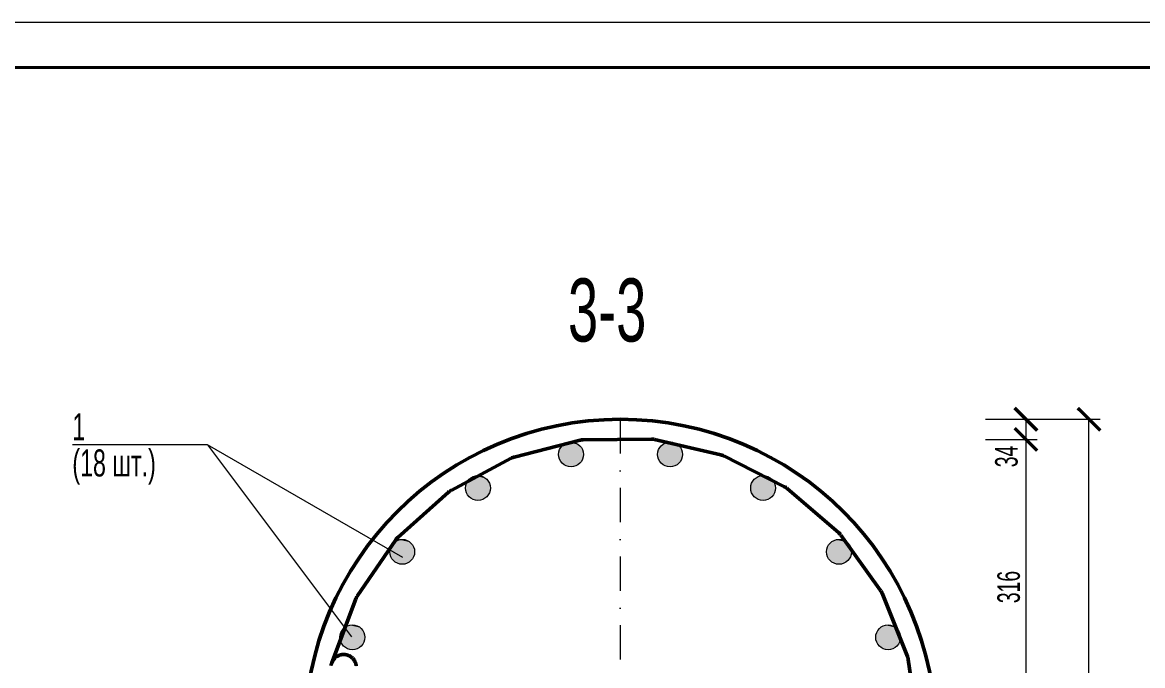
# Model space of a CAD drawing. Extents: x -483223 to 550073, y -164053 to -64662.
# Drawn here: x -254265 to -241837, y -80161 to -73022 of the extents above; entities that cross this region are included whole.
import ezdxf

# ---------------------------------------------------------------- set-up
doc = ezdxf.new("R2010")
doc.units = 0
doc.header["$MEASUREMENT"] = 0
doc.linetypes.add('DASHDOT', pattern=[25.4, 12.7, -6.35, 0, -6.35])
doc.layers.get('0').update_dxf_attribs({"color": 40, "linetype": 'CONTINUOUS'})
doc.layers.get('Defpoints').update_dxf_attribs({"linetype": 'CONTINUOUS'})
for name, color, linetype, lineweight in [('АРМАТУРА', 11, 'CONTINUOUS', 50), ('ОСН. ПОТОВЩЕНА', 251, 'CONTINUOUS', 30), ('ОСН. ТОНКА', 250, 'CONTINUOUS', 15), ('РАМКА', 250, 'CONTINUOUS', 40), ('РОЗМІР', 250, 'CONTINUOUS', 15), ('ШТРИХУВАННЯ', 250, 'CONTINUOUS', 9)]:
    doc.layers.add(name, color=color, linetype=linetype, lineweight=lineweight)
doc.layers.add('ВІСЬ', color=197, linetype='DASHDOT', lineweight=15, transparency=0.5)
doc.layers.add('ТЕКСТ', color=252, linetype='CONTINUOUS')
doc.styles.add('РОЗМІР', font='ARIALN.TTF', dxfattribs={"width": 0.75})
doc.dimstyles.new('М 10', dxfattribs={"dimtxt": 250, "dimasz": 250, "dimexe": 125, "dimexo": 250, "dimgap": 62.5, "dimtad": 1, "dimlfac": 0.1, "dimtxsty": 'РОЗМІР', "dimblk": 'ARCHTICK', "dimcen": 250, "dimadec": 0, "dimazin": 0, "dimtfac": 1, "dimtix": 1, "dimtmove": 2, "dimatfit": 3, "dimfxl": 125, "dimlwd": -1, "dimlwe": -1, "dimarcsym": 0})

# ---------------------------------------------------------------- blocks, each defined once
blk = doc.blocks.new('_ArchTick')
at = {"color": 0, "linetype": 'ByBlock', "const_width": 0.15}
blk.add_lwpolyline([(-0.5, -0.5), (0.5, 0.5)], dxfattribs=at)
blk = doc.blocks.new('*D615')
at = {"layer": 'Defpoints', "color": 0, "ltscale": 30, "transparency": 16777216}
for p in [(-243832, -77427), (-242432, -77427), (-243832, -84427)]:
    blk.add_point(p, dxfattribs=at)
at = {"layer": 'РОЗМІР', "color": 0, "ltscale": 30, "transparency": 16777216}
for p, q in [((-243582, -77427), (-242307, -77427)), ((-242432, -84427), (-242432, -77427)), ((-243582, -84427), (-242307, -84427))]:
    blk.add_line(p, q, dxfattribs=at)
at = {"layer": 'РОЗМІР', "color": 0, "ltscale": 30, "transparency": 16777216, "xscale": 250, "yscale": 250, "zscale": 250}
for p, rotation in [((-242432, -77427), 90), ((-242432, -84427), 270)]:
    blk.add_blockref('_ArchTick', p, dxfattribs=dict(at, rotation=rotation))
at = {"layer": 'РОЗМІР', "color": 0, "ltscale": 30, "transparency": 16777216, "insert": (-242622, -80927), "char_height": 250, "attachment_point": 5, "rotation": 90, "style": 'РОЗМІР'}
blk.add_mtext('700', dxfattribs=at)
blk = doc.blocks.new('*D616')
at = {"layer": 'Defpoints', "color": 0, "ltscale": 30, "transparency": 16777216}
for p in [(-243832, -77427), (-243832, -77650), (-243132, -77650)]:
    blk.add_point(p, dxfattribs=at)
at = {"layer": 'РОЗМІР', "color": 0, "ltscale": 30, "transparency": 16777216}
for p, q in [((-243582, -77427), (-243007, -77427)), ((-243132, -77427), (-243132, -77650)), ((-243582, -77650), (-243007, -77650))]:
    blk.add_line(p, q, dxfattribs=at)
at = {"layer": 'РОЗМІР', "color": 0, "ltscale": 30, "transparency": 16777216, "xscale": 250, "yscale": 250, "zscale": 250}
for p, rotation in [((-243132, -77427), 90), ((-243132, -77650), 270)]:
    blk.add_blockref('_ArchTick', p, dxfattribs=dict(at, rotation=rotation))
at = {"layer": 'РОЗМІР', "color": 0, "ltscale": 30, "transparency": 16777216, "insert": (-243347, -77840), "char_height": 250, "attachment_point": 5, "rotation": 90, "style": 'РОЗМІР'}
blk.add_mtext('34', dxfattribs=at)
blk = doc.blocks.new('*D617')
at = {"layer": 'Defpoints', "color": 0, "ltscale": 30, "transparency": 16777216}
for p in [(-243832, -77650), (-243832, -80927), (-243132, -80927)]:
    blk.add_point(p, dxfattribs=at)
at = {"layer": 'РОЗМІР', "color": 0, "ltscale": 30, "transparency": 16777216}
for p, q in [((-243582, -77650), (-243007, -77650)), ((-243132, -77650), (-243132, -80927)), ((-243582, -80927), (-243007, -80927))]:
    blk.add_line(p, q, dxfattribs=at)
at = {"layer": 'РОЗМІР', "color": 0, "ltscale": 30, "transparency": 16777216, "xscale": 250, "yscale": 250, "zscale": 250}
for p, rotation in [((-243132, -77650), 90), ((-243132, -80927), 270)]:
    blk.add_blockref('_ArchTick', p, dxfattribs=dict(at, rotation=rotation))
at = {"layer": 'РОЗМІР', "color": 0, "ltscale": 30, "transparency": 16777216, "insert": (-243322, -79289), "char_height": 250, "attachment_point": 5, "rotation": 90, "style": 'РОЗМІР'}
blk.add_mtext('316', dxfattribs=at)

msp = doc.modelspace()

# ---------------------------------------------------------------- hatches: boundary and pattern name
at = {"layer": 'ШТРИХУВАННЯ'}
h = msp.add_hatch(color=7, dxfattribs=at)
h.dxf.hatch_style = 1
h.set_gradient(color1=(51, 51, 51), color2=(51, 51, 51), tint=1)
h.paths.add_polyline_path([(-248209.9722, -77683.2481, 0.3480879254), (-248316.4493, -77817.662, 1), (-248040.2915, -77817.662, 0.2240064735), (-248090.5503, -77711.1096)])
h = msp.add_hatch(color=7, dxfattribs=at)
h.set_gradient(color1=(51, 51, 51), color2=(51, 51, 51), tint=1)
h.paths.add_polyline_path([(-248090.5503, -77711.1096, 0.2342057847), (-248209.9722, -77683.2481)])
h = msp.add_hatch(color=7, dxfattribs=at)
h.dxf.hatch_style = 1
h.set_gradient(color1=(51, 51, 51), color2=(51, 51, 51), tint=1)
h.paths.add_polyline_path([(-247111.3445, -77683.2481, 0.3480879254), (-247217.8215, -77817.662, 1), (-246941.6637, -77817.662, 0.2240064735), (-246991.9225, -77711.1096)])
h = msp.add_hatch(color=7, dxfattribs=at)
h.set_gradient(color1=(51, 51, 51), color2=(51, 51, 51), tint=1)
h.paths.add_polyline_path([(-246941.6637, -77817.662, 0.2240064735), (-246991.9225, -77711.1096), (-247111.3445, -77683.2481, 0.3480879254), (-247217.8215, -77817.662, 1)])
h = msp.add_hatch(color=7, dxfattribs=at)
h.dxf.hatch_style = 1
h.set_gradient(color1=(51, 51, 51), color2=(51, 51, 51), tint=1)
h.paths.add_polyline_path([(-249242.5623, -78055.4608, 0.3480879254), (-249349.0393, -78189.8747, 1), (-249072.8815, -78189.8747, 0.2240064735), (-249123.1403, -78083.3223)])
h = msp.add_hatch(color=7, dxfattribs=at)
h.set_gradient(color1=(51, 51, 51), color2=(51, 51, 51), tint=1)
h.paths.add_polyline_path([(-249123.1403, -78083.3223, 0.2342057847), (-249242.5623, -78055.4608)])
h = msp.add_hatch(color=7, dxfattribs=at)
h.dxf.hatch_style = 1
h.set_gradient(color1=(51, 51, 51), color2=(51, 51, 51), tint=1)
h.paths.add_polyline_path([(-246078.7544, -78055.4608, 0.3480879254), (-246185.2315, -78189.8747, 1), (-245909.0736, -78189.8747, 0.2240064735), (-245959.3324, -78083.3223)])
h = msp.add_hatch(color=7, dxfattribs=at)
h.set_gradient(color1=(51, 51, 51), color2=(51, 51, 51), tint=1)
h.paths.add_polyline_path([(-245959.3324, -78083.3223, 0.2342057847), (-246078.7544, -78055.4608)])
h = msp.add_hatch(color=7, dxfattribs=at)
h.dxf.hatch_style = 1
h.set_gradient(color1=(51, 51, 51), color2=(51, 51, 51), tint=1)
h.paths.add_polyline_path([(-250083.0426, -78763.8656, 0.3480879254), (-250189.5196, -78898.2795, 1), (-249913.3618, -78898.2795, 0.2240064735), (-249963.6206, -78791.7271)])
h = msp.add_hatch(color=7, dxfattribs=at)
h.set_gradient(color1=(51, 51, 51), color2=(51, 51, 51), tint=1)
h.paths.add_polyline_path([(-249963.6206, -78791.7271, 0.2342057847), (-250083.0426, -78763.8656)])
h = msp.add_hatch(color=7, dxfattribs=at)
h.dxf.hatch_style = 1
h.set_gradient(color1=(51, 51, 51), color2=(51, 51, 51), tint=1)
h.paths.add_polyline_path([(-245238.2741, -78763.8656, 0.3480879254), (-245344.7512, -78898.2795, 1), (-245068.5934, -78898.2795, 0.2240064735), (-245118.8521, -78791.7271)])
h = msp.add_hatch(color=7, dxfattribs=at)
h.set_gradient(color1=(51, 51, 51), color2=(51, 51, 51), tint=1)
h.paths.add_polyline_path([(-245118.8521, -78791.7271, 0.2342057847), (-245238.2741, -78763.8656)])
h = msp.add_hatch(color=7, dxfattribs=at)
h.dxf.hatch_style = 1
h.set_gradient(color1=(51, 51, 51), color2=(51, 51, 51), tint=1)
h.paths.add_polyline_path([(-250635.3582, -79712.4076, 0.3480879254), (-250741.8352, -79846.8215, 1), (-250465.6774, -79846.8215, 0.2240064735), (-250515.9362, -79740.2691)])
h = msp.add_hatch(color=7, dxfattribs=at)
h.set_gradient(color1=(51, 51, 51), color2=(51, 51, 51), tint=1)
h.paths.add_polyline_path([(-250515.9362, -79740.2691, 0.2342057847), (-250635.3582, -79712.4076)])
h = msp.add_hatch(color=7, dxfattribs=at)
h.dxf.hatch_style = 1
h.set_gradient(color1=(51, 51, 51), color2=(51, 51, 51), tint=1)
h.paths.add_polyline_path([(-244691.9619, -79712.4076, 0.3480879254), (-244798.439, -79846.8215, 1), (-244522.2812, -79846.8215, 0.2240064735), (-244572.54, -79740.2691)])
h = msp.add_hatch(color=7, dxfattribs=at)
h.set_gradient(color1=(51, 51, 51), color2=(51, 51, 51), tint=1)
h.paths.add_polyline_path([(-244572.54, -79740.2691, 0.2342057847), (-244691.9619, -79712.4076)])

# ---------------------------------------------------------------- linework, layer by layer
at = {"layer": 'АРМАТУРА', "color": 7}
for p, q in [((-248810.5272, -77846.8153), (-248077.1955, -77658.9434)), ((-248077.1955, -77658.9434), (-248074.8229, -77658.3589)), ((-248074.8229, -77658.3589), (-248072.4412, -77657.813)), ((-248072.4412, -77657.813), (-248070.0503, -77657.311)), ((-248070.0503, -77657.311), (-248067.6503, -77656.8511)), ((-248067.6503, -77656.8511), (-248065.2429, -77656.4316)), ((-248065.2429, -77656.4316), (-248062.8282, -77656.0542)), ((-248062.8282, -77656.0542), (-248060.408, -77655.7189)), ((-248060.408, -77655.7189), (-248057.9823, -77655.4276)), ((-248057.9823, -77655.4276), (-248055.5511, -77655.1766)), ((-248055.5511, -77655.1766), (-248053.1162, -77654.9696)), ((-248053.1162, -77654.9696), (-248050.6777, -77654.8047)), ((-248050.6777, -77654.8047), (-248048.2373, -77654.6819)), ((-248048.2373, -77654.6819), (-248045.7951, -77654.6013)), ((-248045.7951, -77654.6013), (-248043.3529, -77654.5646)), ((-248043.3529, -77654.5646), (-248042.4314, -77654.561)), ((-248042.4314, -77654.561), (-247285.462, -77646.388)), ((-247285.462, -77646.388), (-247283.0179, -77646.4099)), ((-247283.0179, -77646.4099), (-247280.5757, -77646.4741)), ((-247280.5757, -77646.4741), (-247278.1335, -77646.5804)), ((-247278.1335, -77646.5804), (-247275.6951, -77646.7287)), ((-247275.6951, -77646.7287), (-247273.2602, -77646.9211)), ((-247273.2602, -77646.9211), (-247270.8271, -77647.1556)), ((-247270.8271, -77647.1556), (-247268.3996, -77647.4323)), ((-247268.3996, -77647.4323), (-247265.9757, -77647.751)), ((-247265.9757, -77647.751), (-247263.5592, -77648.112)), ((-247263.5592, -77648.112), (-247261.15, -77648.515)), ((-247261.15, -77648.515), (-247258.7462, -77648.9603)), ((-247258.7462, -77648.9603), (-247256.3517, -77649.4458)), ((-247256.3517, -77649.4458), (-247253.9663, -77649.9753)), ((-247253.9663, -77649.9753), (-247253.6347, -77650.0504)), ((-247253.6347, -77650.0513), (-246516.419, -77822.0462)), ((-249509.4409, -78215.7704), (-248841.7864, -77858.9685)), ((-248841.7864, -77858.9685), (-248839.6209, -77857.8345)), ((-248839.6209, -77857.8345), (-248837.4371, -77856.7407)), ((-248837.4371, -77856.7407), (-248835.233, -77855.6836)), ((-248835.233, -77855.6836), (-248833.0125, -77854.665)), ((-248833.0125, -77854.665), (-248830.7737, -77853.6866)), ((-248830.7737, -77853.6866), (-248828.5184, -77852.7468)), ((-248828.5184, -77852.7468), (-248826.2466, -77851.8454)), ((-248826.2466, -77851.8454), (-248823.9601, -77850.9843)), ((-248823.9601, -77850.9843), (-248821.6572, -77850.1635)), ((-248821.6572, -77850.1635), (-248819.3414, -77849.3848)), ((-248819.3414, -77849.3848), (-248817.0128, -77848.6447)), ((-248817.0128, -77848.6447), (-248814.6713, -77847.9448)), ((-248814.6713, -77847.9448), (-248812.319, -77847.2871)), ((-248812.319, -77847.2871), (-248810.5272, -77846.8144)), ((-246516.419, -77822.0462), (-246514.0446, -77822.6215)), ((-246514.0446, -77822.6215), (-246511.6812, -77823.2389)), ((-246511.6812, -77823.2389), (-246509.3269, -77823.8966)), ((-246509.3269, -77823.8966), (-246506.9855, -77824.5965)), ((-246506.9855, -77824.5965), (-246504.6569, -77825.3367)), ((-246504.6569, -77825.3367), (-246502.3411, -77826.1172)), ((-246502.3411, -77826.1172), (-246500.04, -77826.9379)), ((-246500.04, -77826.9379), (-246497.7535, -77827.799)), ((-246497.7535, -77827.799), (-246495.4817, -77828.7004)), ((-246495.4817, -77828.7004), (-246493.2264, -77829.6403)), ((-246493.2264, -77829.6403), (-246490.9876, -77830.6205)), ((-246490.9876, -77830.6205), (-246488.7653, -77831.6373)), ((-246488.7653, -77831.6373), (-246486.5631, -77832.6944)), ((-246486.5631, -77832.6944), (-246484.905, -77833.5225)), ((-246484.905, -77833.5216), (-245809.7023, -78175.825)), ((-250100.6198, -78740.2846), (-249536.9151, -78235.0056)), ((-249536.9151, -78235.0056), (-249535.0812, -78233.3897)), ((-249535.0812, -78233.3897), (-249533.2198, -78231.8067)), ((-249533.2198, -78231.8067), (-249531.3309, -78230.2568)), ((-249531.3309, -78230.2568), (-249529.4163, -78228.7398)), ((-249529.4163, -78228.7398), (-249527.4743, -78227.2558)), ((-249527.4743, -78227.2558), (-249525.5066, -78225.8066)), ((-249525.5066, -78225.8066), (-249523.5133, -78224.3922)), ((-249523.5133, -78224.3922), (-249521.498, -78223.0127)), ((-249521.498, -78223.0127), (-249519.457, -78221.6697)), ((-249519.457, -78221.6697), (-249517.3923, -78220.3598)), ((-249517.3923, -78220.3598), (-249515.3074, -78219.0883)), ((-249515.3074, -78219.0883), (-249513.1986, -78217.8516)), ((-249513.1986, -78217.8516), (-249511.0697, -78216.6534)), ((-249511.0697, -78216.6534), (-249509.4409, -78215.7704)), ((-245809.7023, -78175.825), (-245807.5331, -78176.95)), ((-245807.5331, -78176.95), (-245805.3822, -78178.1115)), ((-245805.3822, -78178.1115), (-245803.2533, -78179.3097)), ((-245803.2533, -78179.3097), (-245801.1464, -78180.5464)), ((-245801.1464, -78180.5464), (-245799.0596, -78181.8178)), ((-245799.0596, -78181.8178), (-245796.9948, -78183.1278)), ((-245796.9948, -78183.1278), (-245794.9557, -78184.4707)), ((-245794.9557, -78184.4707), (-245792.9385, -78185.8522)), ((-245792.9385, -78185.8522), (-245790.9471, -78187.2665)), ((-245790.9471, -78187.2665), (-245788.9794, -78188.7157)), ((-245788.9794, -78188.7157), (-245787.0374, -78190.1997)), ((-245787.0374, -78190.1997), (-245785.121, -78191.7167)), ((-245785.121, -78191.7167), (-245783.2321, -78193.2666)), ((-245783.2321, -78193.2666), (-245781.8195, -78194.463)), ((-245781.8195, -78194.463), (-245207.3366, -78687.4522)), ((-250550.1773, -79390.2894), (-250122.7351, -78765.4989)), ((-250122.7351, -78765.498), (-250121.3372, -78763.4936)), ((-250121.3372, -78763.4936), (-250119.9064, -78761.5131)), ((-250119.9064, -78761.5131), (-250118.4388, -78759.5583)), ((-250118.4388, -78759.5583), (-250116.9402, -78757.6309)), ((-250116.9402, -78757.6309), (-250115.4049, -78755.7273)), ((-250115.4049, -78755.7273), (-250113.8385, -78753.8531)), ((-250113.8385, -78753.8531), (-250112.2408, -78752.0045)), ((-250112.2408, -78752.0045), (-250110.6084, -78750.1853)), ((-250110.6084, -78750.1853), (-250108.9467, -78748.3953)), ((-250108.9467, -78748.3953), (-250107.252, -78746.6328)), ((-250107.252, -78746.6328), (-250105.528, -78744.9015)), ((-250105.528, -78744.9015), (-250103.7747, -78743.1994)), ((-250103.7747, -78743.1994), (-250101.9921, -78741.5285)), ((-250101.9921, -78741.5285), (-250100.6198, -78740.2846)), ((-245207.3366, -78687.4522), (-245205.4954, -78689.059)), ((-245205.4954, -78689.059), (-245203.6834, -78690.6987)), ((-245203.6834, -78690.6987), (-245201.9007, -78692.3696)), ((-245201.9007, -78692.3696), (-245200.1474, -78694.0716)), ((-245200.1474, -78694.0716), (-245198.4234, -78695.8029)), ((-245198.4234, -78695.8029), (-245196.7305, -78697.5654)), ((-245196.7305, -78697.5654), (-245195.067, -78699.3554)), ((-245195.067, -78699.3554), (-245193.4365, -78701.1747)), ((-245193.4365, -78701.1747), (-245191.837, -78703.0233)), ((-245191.837, -78703.0233), (-245190.2705, -78704.8993)), ((-245190.2705, -78704.8993), (-245188.7371, -78706.801)), ((-245188.7371, -78706.801), (-245187.2366, -78708.7302)), ((-245187.2366, -78708.7302), (-245185.7709, -78710.6851)), ((-245185.7709, -78710.6851), (-245184.6827, -78712.1838)), ((-245184.6827, -78712.1838), (-244743.8497, -79327.5995)), ((-250562.9048, -79413.2466), (-250561.9045, -79411.0169)), ((-250561.9045, -79411.0169), (-250560.8676, -79408.8056)), ((-250560.8676, -79408.8056), (-250559.7921, -79406.6107)), ((-250559.7921, -79406.6107), (-250558.6782, -79404.436)), ((-250558.6782, -79404.436), (-250557.5258, -79402.2815)), ((-250557.5258, -79402.2815), (-250556.3368, -79400.1453)), ((-250556.3368, -79400.1453), (-250555.1111, -79398.0328)), ((-250555.1111, -79398.0328), (-250553.8469, -79395.9406)), ((-250553.8469, -79395.9406), (-250552.548, -79393.8703)), ((-250552.548, -79393.8703), (-250551.2124, -79391.8239)), ((-250551.2124, -79391.8239), (-250550.1773, -79390.2885)), ((-244743.8497, -79327.5995), (-244742.4445, -79329.5984)), ((-244742.4445, -79329.5984), (-244741.0741, -79331.621)), ((-244741.0741, -79331.621), (-244739.7385, -79333.6674)), ((-244739.7385, -79333.6674), (-244738.4395, -79335.7377)), ((-244738.4395, -79335.7377), (-244737.1754, -79337.83)), ((-244737.1754, -79337.83), (-244735.9497, -79339.9424)), ((-244735.9497, -79339.9424), (-244734.7607, -79342.0787)), ((-244734.7607, -79342.0787), (-244733.6101, -79344.2332)), ((-244733.6101, -79344.2332), (-244732.4962, -79346.4079)), ((-244732.4962, -79346.4079), (-244731.4189, -79348.6028)), ((-244731.4189, -79348.6028), (-244730.3819, -79350.8141)), ((-244730.3819, -79350.8141), (-244729.3834, -79353.0437)), ((-244729.3834, -79353.0437), (-244728.4234, -79355.2917)), ((-244728.4234, -79355.2917), (-244727.7236, -79357.0066)), ((-244727.7236, -79357.0066), (-244445.8126, -80059.5709)), ((-250832.341, -80128.5248), (-250565.664, -79420.0373)), ((-250565.664, -79420.0382), (-250564.7846, -79417.7572)), ((-250564.7846, -79417.7572), (-250563.863, -79415.4946)), ((-250563.863, -79415.4946), (-250562.9048, -79413.2466)), ((-250839.9992, -80158.6775), (-250839.642, -80156.2609)), ((-250839.9992, -80158.6775), (-250839.642, -80156.2609)), ((-250839.642, -80156.2609), (-250839.2444, -80153.8499)), ((-250839.642, -80156.2609), (-250839.2444, -80153.8499)), ((-250839.2444, -80153.8499), (-250838.8047, -80151.4462)), ((-250839.2444, -80153.8499), (-250838.8047, -80151.4462)), ((-250838.8047, -80151.4462), (-250838.3228, -80149.0498)), ((-250838.8047, -80151.4462), (-250838.3228, -80149.0498)), ((-250838.3228, -80149.0498), (-250837.7989, -80146.6626)), ((-250838.3228, -80149.0498), (-250837.7989, -80146.6626)), ((-250837.7989, -80146.6626), (-250837.2346, -80144.2863)), ((-250837.7989, -80146.6626), (-250837.2346, -80144.2863)), ((-250837.2346, -80144.2863), (-250836.6281, -80141.9192)), ((-250837.2346, -80144.2863), (-250836.6281, -80141.9192)), ((-250836.6281, -80141.9192), (-250835.9796, -80139.5631)), ((-250836.6281, -80141.9192), (-250835.9796, -80139.5631)), ((-250835.9796, -80139.5631), (-250835.2907, -80137.2181)), ((-250835.9796, -80139.5631), (-250835.2907, -80137.2181)), ((-250835.2907, -80137.2181), (-250834.5616, -80134.8858)), ((-250835.2907, -80137.2181), (-250834.5616, -80134.8858)), ((-250834.5616, -80134.8858), (-250833.7921, -80132.5663)), ((-250834.5616, -80134.8858), (-250833.7921, -80132.5663)), ((-250833.7921, -80132.5663), (-250832.9804, -80130.2615)), ((-250833.7921, -80132.5663), (-250832.9804, -80130.2615)), ((-250832.9804, -80130.2615), (-250832.1304, -80127.9714)), ((-250832.9804, -80130.2615), (-250832.341, -80128.5248)), ((-250832.1304, -80127.9714), (-250831.2399, -80125.6959)), ((-250831.2399, -80125.6959), (-250830.3111, -80123.4352)), ((-250830.3111, -80123.4352), (-250829.3419, -80121.1926)), ((-250829.3419, -80121.1926), (-250828.3324, -80118.9666)), ((-250828.3324, -80118.9666), (-250827.2863, -80116.759)), ((-250827.2863, -80116.759), (-250826.2017, -80114.5696)), ((-250826.2017, -80114.5696), (-250825.0786, -80112.3986)), ((-250825.0786, -80112.3986), (-250823.9171, -80110.2495)), ((-250823.9171, -80110.2495), (-250822.7188, -80108.1188)), ((-250822.7188, -80108.1188), (-250821.484, -80106.01)), ((-250821.484, -80106.01), (-250820.2125, -80103.9251)), ((-250820.2125, -80103.9251), (-250818.9044, -80101.8603)), ((-250818.9044, -80101.8603), (-250817.5597, -80099.8194)), ((-250817.5597, -80099.8194), (-250816.1801, -80097.8022)), ((-250816.1801, -80097.8022), (-250814.7657, -80095.8089)), ((-250814.7657, -80095.8089), (-250813.3183, -80093.8412)), ((-250813.3183, -80093.8412), (-250811.8343, -80091.8992)), ((-250811.8343, -80091.8992), (-250810.3192, -80089.9828)), ((-250810.3192, -80089.9828), (-250808.7692, -80088.0939)), ((-250808.7692, -80088.0939), (-250807.1863, -80086.2325)), ((-250807.1863, -80086.2325), (-250805.5722, -80084.3986)), ((-250805.5722, -80084.3986), (-250803.9252, -80082.5921)), ((-250803.9252, -80082.5921), (-250802.2488, -80080.815)), ((-250802.2488, -80080.815), (-250800.5394, -80079.069)), ((-250800.5394, -80079.069), (-250798.8008, -80077.3505)), ((-250798.8008, -80077.3505), (-250797.0328, -80075.6649)), ((-250797.0328, -80075.6649), (-250795.2355, -80074.0087)), ((-250795.2355, -80074.0087), (-250793.4089, -80072.3855)), ((-250793.4089, -80072.3855), (-250791.5548, -80070.7934)), ((-250791.5548, -80070.7934), (-250789.6732, -80069.2343)), ((-250789.6732, -80069.2343), (-250787.766, -80067.7081)), ((-250787.766, -80067.7081), (-250785.8313, -80066.215)), ((-250785.8313, -80066.215), (-250783.8691, -80064.7566)), ((-250783.8691, -80064.7566), (-250781.885, -80063.3331)), ((-250781.885, -80063.3331), (-250779.8733, -80061.9443)), ((-250779.8733, -80061.9443), (-250777.8397, -80060.5904)), ((-250777.8397, -80060.5904), (-250775.7822, -80059.2713)), ((-250775.7822, -80059.2713), (-250773.7028, -80057.9888)), ((-250773.7028, -80057.9888), (-250771.5996, -80056.743)), ((-250771.5996, -80056.743), (-250769.4762, -80055.5338)), ((-250769.4762, -80055.5338), (-250767.3326, -80054.3631)), ((-250767.3326, -80054.3631), (-250765.167, -80053.229)), ((-250765.167, -80053.229), (-250762.9831, -80052.1334)), ((-250762.9831, -80052.1334), (-250760.781, -80051.0745)), ((-250760.781, -80051.0745), (-250758.5605, -80050.0558)), ((-250758.5605, -80050.0558), (-250756.3216, -80049.0757)), ((-250756.3216, -80049.0757), (-250754.0663, -80048.134)), ((-250754.0663, -80048.134), (-250751.7964, -80047.2325)), ((-250751.7964, -80047.2325), (-250749.5099, -80046.3696)), ((-250749.5099, -80046.3696), (-250747.2088, -80045.547)), ((-250747.2088, -80045.547), (-250744.893, -80044.7665)), ((-250744.893, -80044.7665), (-250742.5644, -80044.0245)), ((-250742.5644, -80044.0245), (-250740.223, -80043.3247)), ((-250740.223, -80043.3247), (-250737.8706, -80042.6651)), ((-250737.8706, -80042.6651), (-250735.5071, -80042.0459)), ((-250735.5071, -80042.0459), (-250733.1328, -80041.4688)), ((-250733.1328, -80041.4688), (-250730.7474, -80040.9338)), ((-250730.7474, -80040.9338), (-250728.3546, -80040.4391)), ((-250728.3546, -80040.4391), (-250725.9527, -80039.9884)), ((-250725.9527, -80039.9884), (-250723.5454, -80039.578)), ((-250723.5454, -80039.578), (-250721.1288, -80039.2098)), ((-250721.1288, -80039.2098), (-250718.7068, -80038.8837)), ((-250718.7068, -80038.8837), (-250716.2792, -80038.5997)), ((-250716.2792, -80038.5997), (-250713.848, -80038.3597)), ((-250713.848, -80038.3597), (-250711.4132, -80038.16)), ((-250711.4132, -80038.16), (-250708.9747, -80038.0042)), ((-250708.9747, -80038.0042), (-250706.5325, -80037.8907)), ((-250706.5325, -80037.8907), (-250704.0903, -80037.8192)), ((-250704.0903, -80037.8192), (-250701.6481, -80037.7917)), ((-250701.6481, -80037.7917), (-250699.204, -80037.8046)), ((-250699.204, -80037.8046), (-250696.76, -80037.8614)), ((-250696.76, -80037.8614), (-250694.3197, -80037.9621)), ((-250694.3197, -80037.9621), (-250691.8793, -80038.1032)), ((-250691.8793, -80038.1032), (-250689.4426, -80038.2882)), ((-250689.4426, -80038.2882), (-250687.0096, -80038.5154)), ((-250687.0096, -80038.5154), (-250684.5821, -80038.7848)), ((-250684.5821, -80038.7848), (-250682.1582, -80039.0962)), ((-250682.1582, -80039.0962), (-250679.7398, -80039.4498)), ((-250679.7398, -80039.4498), (-250677.3288, -80039.8455)), ((-250677.3288, -80039.8455), (-250674.9251, -80040.2852)), ((-250674.9251, -80040.2852), (-250672.5287, -80040.7652)), ((-250672.5287, -80040.7652), (-250670.1414, -80041.2855)), ((-250670.1414, -80041.2855), (-250667.7633, -80041.8499)), ((-250667.7633, -80041.8499), (-250665.3963, -80042.4544)), ((-250665.3963, -80042.4544), (-250663.0402, -80043.0993)), ((-250663.0402, -80043.0993), (-250660.6951, -80043.7864)), ((-250660.6951, -80043.7864), (-250658.361, -80044.5137)), ((-250658.361, -80044.5137), (-250656.0416, -80045.2832)), ((-250656.0416, -80045.2832), (-250653.7349, -80046.0912)), ((-250653.7349, -80046.0912), (-250651.4448, -80046.9394)), ((-250651.4448, -80046.9394), (-250649.1675, -80047.828)), ((-250649.1675, -80047.828), (-250646.9067, -80048.7569)), ((-250646.9067, -80048.7569), (-250644.6642, -80049.7242)), ((-250644.6642, -80049.7242), (-250642.4364, -80050.73)), ((-250642.4364, -80050.73), (-250640.2287, -80051.7762)), ((-250640.2287, -80051.7762), (-250638.0375, -80052.859)), ((-250638.0375, -80052.859), (-250635.8665, -80053.9802)), ((-250635.8665, -80053.9802), (-250633.7156, -80055.1399)), ((-250633.7156, -80055.1399), (-250631.5849, -80056.3363)), ((-250631.5849, -80056.3363), (-250629.4761, -80057.5692)), ((-250629.4761, -80057.5692), (-250627.3875, -80058.8389)), ((-250627.3875, -80058.8389), (-250625.3227, -80060.1452)), ((-250625.3227, -80060.1452), (-250623.2818, -80061.4881)), ((-250623.2818, -80061.4881), (-250621.2628, -80062.8659)), ((-250621.2628, -80062.8659), (-250619.2695, -80064.2784)), ((-250619.2695, -80064.2784), (-250617.2999, -80065.7258)), ((-250617.2999, -80065.7258), (-250615.3561, -80067.2061)), ((-250615.3561, -80067.2061), (-250613.4397, -80068.7213)), ((-250613.4397, -80068.7213), (-250611.549, -80070.2694)), ((-250611.549, -80070.2694), (-250609.6857, -80071.8505)), ((-250609.6857, -80071.8505), (-250607.8499, -80073.4646)), ((-250607.8499, -80073.4646), (-250606.0435, -80075.108)), ((-250606.0435, -80075.108), (-250604.2646, -80076.7844)), ((-250604.2646, -80076.7844), (-250602.5167, -80078.4919)), ((-250602.5167, -80078.4919), (-250600.7982, -80080.2287)), ((-250600.7982, -80080.2287), (-250599.109, -80081.9967)), ((-250599.109, -80081.9967), (-250597.4528, -80083.7921)), ((-250597.4528, -80083.7921), (-250595.8277, -80085.6169)), ((-250595.8277, -80085.6169), (-250594.2338, -80087.4692)), ((-250594.2338, -80087.4692), (-250592.6728, -80089.3507)), ((-250592.6728, -80089.3507), (-250591.1467, -80091.258)), ((-250591.1467, -80091.258), (-250589.6517, -80093.1908)), ((-250589.6517, -80093.1908), (-250588.1915, -80095.1493)), ((-250588.1915, -80095.1493), (-250586.7661, -80097.1353)), ((-250586.7661, -80097.1353), (-250585.3756, -80099.1433)), ((-250585.3756, -80099.1433), (-250584.0198, -80101.177)), ((-250584.0198, -80101.177), (-250582.6989, -80103.2325)), ((-250582.6989, -80103.2325), (-250581.4164, -80105.312)), ((-250581.4164, -80105.312), (-250580.1687, -80107.4134)), ((-250580.1687, -80107.4134), (-250578.9577, -80109.5368)), ((-250578.9577, -80109.5368), (-250577.7852, -80111.6804)), ((-250577.7852, -80111.6804), (-250576.6493, -80113.8441)), ((-250576.6493, -80113.8441), (-250575.55, -80116.0262)), ((-250575.55, -80116.0262), (-250574.491, -80118.2283)), ((-250574.491, -80118.2283), (-250573.4706, -80120.4488)), ((-250573.4706, -80120.4488), (-250572.4867, -80122.6858)), ((-250572.4867, -80122.6858), (-250571.545, -80124.9393)), ((-250571.545, -80124.9393), (-250570.6418, -80127.2111)), ((-250570.6418, -80127.2111), (-250569.7771, -80129.4957)), ((-250569.7771, -80129.4957), (-250568.9526, -80131.7969)), ((-250568.9526, -80131.7969), (-250568.1703, -80134.1108)), ((-250568.1703, -80134.1108), (-250567.4265, -80136.4394)), ((-250567.4265, -80136.4394), (-250566.7248, -80138.779)), ((-250566.7248, -80138.779), (-250566.0634, -80141.1314)), ((-250566.0634, -80141.1314), (-250565.4423, -80143.4948)), ((-250565.4423, -80143.4948), (-250564.8634, -80145.8693)), ((-250564.8634, -80145.8693), (-250564.3266, -80148.2528)), ((-250564.3266, -80148.2528), (-250563.8301, -80150.6455)), ((-250563.8301, -80150.6455), (-250563.3757, -80153.0474)), ((-250563.3757, -80153.0474), (-250562.9653, -80155.4548)), ((-250562.9653, -80155.4548), (-250562.5952, -80157.8713)), ((-250562.5952, -80157.8713), (-250562.2673, -80160.2933)), ((-244445.8126, -80059.57), (-244444.9222, -80061.8472)), ((-244444.9222, -80061.8472), (-244444.0721, -80064.1374)), ((-244444.0721, -80064.1374), (-244443.2604, -80066.4439)), ((-244443.2604, -80066.4439), (-244442.491, -80068.7634)), ((-244442.491, -80068.7634), (-244441.7618, -80071.0957)), ((-244441.7618, -80071.0957), (-244441.0729, -80073.439)), ((-244441.0729, -80073.439), (-244440.4262, -80075.795)), ((-244440.4262, -80075.795), (-244439.8198, -80078.1621)), ((-244439.8198, -80078.1621), (-244439.2536, -80080.5402)), ((-244439.2536, -80080.5402), (-244438.7315, -80082.9274)), ((-244438.7315, -80082.9274), (-244438.2497, -80085.322)), ((-244438.2497, -80085.322), (-244437.8099, -80087.7257)), ((-244437.8099, -80087.7257), (-244437.4124, -80090.1367)), ((-244437.4124, -80090.1367), (-244437.1394, -80091.9688)), ((-244437.1394, -80091.9679), (-244330.3096, -80841.4064)), ((-250840.3125, -80161.1013), (-250839.9992, -80158.6775)), ((-250840.3125, -80161.1013), (-250839.9992, -80158.6775)), ((-250562.2673, -80160.2933), (-250561.9815, -80162.7191))]:
    msp.add_line(p, q, dxfattribs=at)
at = {"layer": 'ВІСЬ', "color": 7, "ltscale": 30}
msp.add_line((-247632.0582, -77427.439), (-247632.0582, -84427.439), dxfattribs=at)
at = {"layer": 'ОСН. ПОТОВЩЕНА', "color": 7, "lineweight": 50}
msp.add_circle((-247632.0582, -80927.439), 3500, dxfattribs=at)
at = {"layer": 'ОСН. ТОНКА', "color": 7, "ltscale": 30}
for p, q in [((-252210.9466, -77711.8037), (-253710.9466, -77711.8037)), ((-250045.8831, -78961.8037), (-252210.9466, -77711.8037)), ((-252210.9466, -77711.8037), (-250612.8035, -79841.5981))]:
    msp.add_line(p, q, dxfattribs=at)
at = {"layer": 'ОСН. ТОНКА', "color": 7, "ltscale": 40}
msp.add_lwpolyline([(-303771.4455, -73022.1397), (-303771.4455, -132422.1397), (-219671.4455, -132422.1397), (-219671.4455, -73022.1397), (-303771.4455, -73022.1397)], dxfattribs=at)
at = {"layer": 'РАМКА', "color": 7, "ltscale": 40}
msp.add_lwpolyline([(-220171.4455, -131922.1397), (-220171.4455, -131922.1397), (-220171.4455, -73522.1397), (-301771.4455, -73522.1397), (-301771.4455, -131922.1397), (-220171.4455, -131922.1397)], dxfattribs=at)
at = {"layer": 'ШТРИХУВАННЯ', "color": 7}
for centre in [(-248178.3704, -77817.662), (-247079.7426, -77817.662), (-249210.9604, -78189.8747), (-246047.1525, -78189.8747), (-250051.4407, -78898.2795), (-245206.6723, -78898.2795), (-250603.7563, -79846.8215), (-244660.3601, -79846.8215)]:
    msp.add_circle(centre, 138.0789, dxfattribs=at)

# ---------------------------------------------------------------- texts
at = {"layer": 'ТЕКСТ', "color": 7, "ltscale": 30, "style": 'РОЗМІР'}
for s, insert, char_height, width, attachment_point in [('3-3', (-247777.4525, -76574.0398), 700, 22648.048324, 8), ('1', (-253710.9466, -77661.8037), 300, 2279.46491, 7), ('(18 шт.)', (-253710.9466, -77761.8037), 300, 2279.46491, 1)]:
    msp.add_mtext(s, dxfattribs=dict(at, insert=insert, char_height=char_height, width=width, attachment_point=attachment_point))

# ---------------------------------------------------------------- dimensions: what is measured, and where the dimension line sits
at = {"layer": 'РОЗМІР', "color": 7, "ltscale": 30}
dim = msp.add_linear_dim(base=(-242431.6257, -77427.439), p1=(-243831.6257, -84427.439), p2=(-243831.6257, -77427.439), angle=270, dimstyle='М 10', override={"dimtxsty": 'РОЗМІР'}, dxfattribs=at)
dim.commit()
dim.dimension.update_dxf_attribs({"geometry": '*D615', "text_midpoint": (-242621.7689, -80927.439)})
dim = msp.add_linear_dim(base=(-243131.6257, -77650.1302), p1=(-243831.6257, -77427.439), p2=(-243831.6257, -77650.1302), angle=270, text='34', dimstyle='М 10', override={"dimtxsty": 'РОЗМІР'}, dxfattribs=at)
dim.commit()
dim.dimension.update_dxf_attribs({"geometry": '*D616', "text_midpoint": (-243346.8919, -77840.2815), "dimtype": 160})
dim = msp.add_linear_dim(base=(-243131.6257, -80927.439), p1=(-243831.6257, -77650.1302), p2=(-243831.6257, -80927.439), angle=270, text='316', dimstyle='М 10', override={"dimtxsty": 'РОЗМІР'}, dxfattribs=at)
dim.commit()
dim.dimension.update_dxf_attribs({"geometry": '*D617', "text_midpoint": (-243321.7689, -79288.7846)})

doc.saveas('drawing.dxf')
